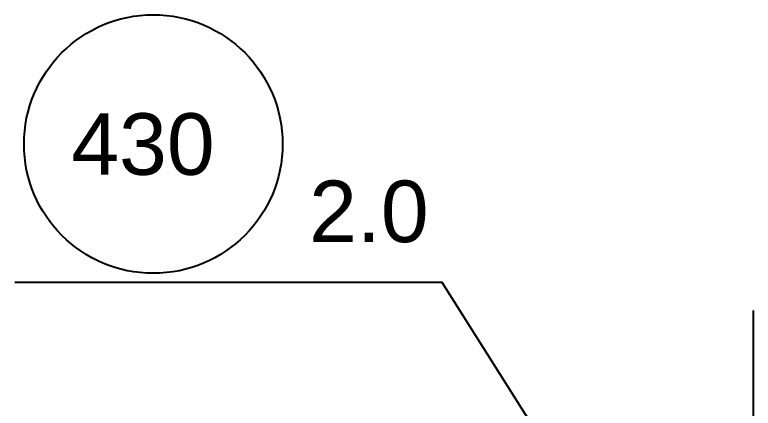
# Model space of a CAD drawing. Header units: inches. Extents: x -15552 to 42302, y -14825 to 18289.
# Drawn here: x -10698 to -9946, y 15990 to 16390 of the extents above; entities that cross this region are included whole.
import ezdxf

# ---------------------------------------------------------------- set-up
doc = ezdxf.new("R2010")
doc.units = ezdxf.units.IN
doc.header["$MEASUREMENT"] = 0
doc.layers.get('0').update_dxf_attribs({"linetype": 'CONTINUOUS'})
doc.styles.add('Style_ARIAL', font='ARIAL')

msp = doc.modelspace()

# ---------------------------------------------------------------- linework, layer by layer
at = {"color": 6, "ltscale": 25}
msp.add_line((-9946.441109, 16089.453462), (-9946.441205, 15906.477693), dxfattribs=at)
at = {"color": 1, "ltscale": 25}
msp.add_lwpolyline([(-10010.28064, 15717.84015), (-10262.66187, 16117.959932), (-10697.536786, 16117.959932)], dxfattribs=at)
msp.add_circle((-10556.636555, 16258.85959), 131.506848, dxfattribs=at)

# ---------------------------------------------------------------- texts
at = {"color": 1, "ltscale": 25, "style": 'Style_ARIAL'}
for s, p in [('430', (-10640.133031, 16227.548555)), ('2.0', (-10398.123868, 16159.056428))]:
    msp.add_text(s, height=62.622309, dxfattribs=at).set_placement(p)

doc.saveas('drawing.dxf')
